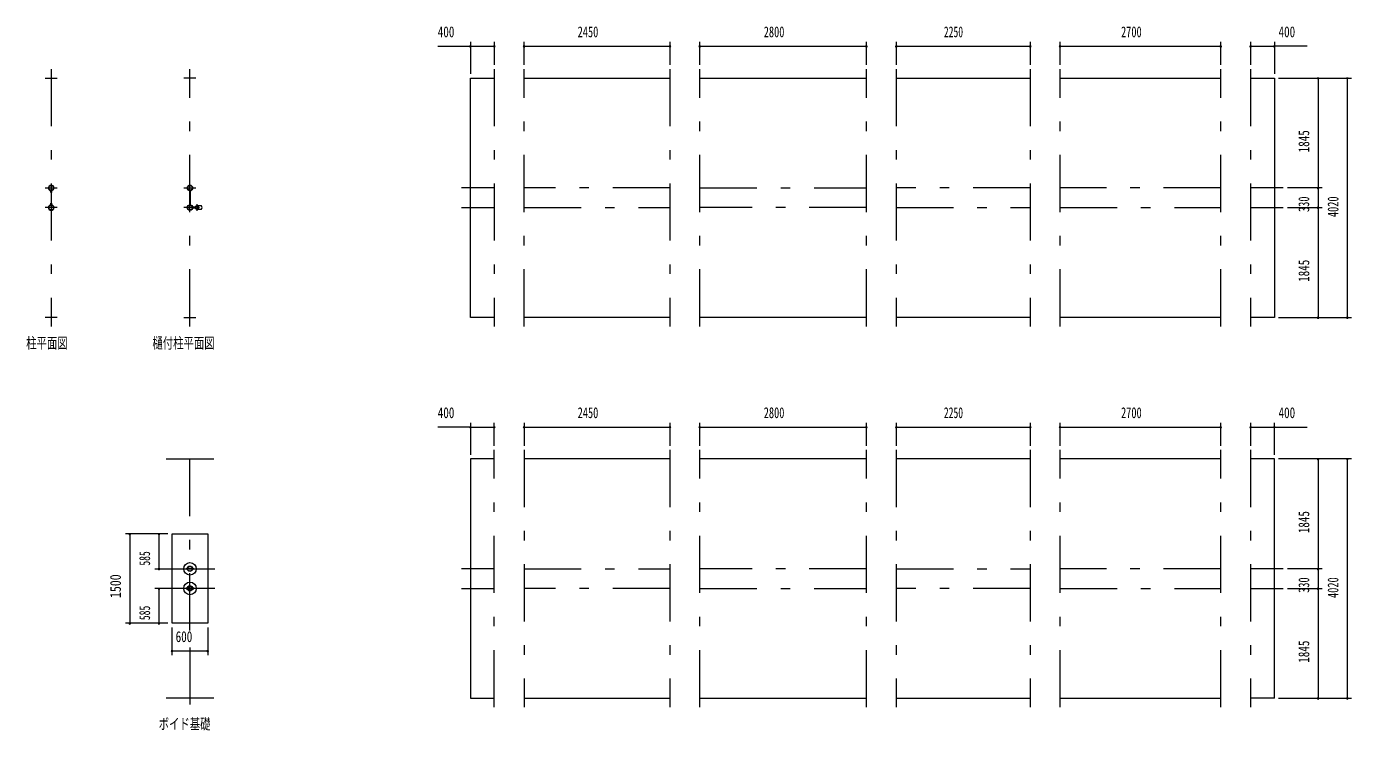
# Model space of a CAD drawing. Units: millimetres, scale not verified. Extents: x -32711 to 32716, y -14700 to 14700.
# Drawn here: x -32711 to -10460, y -11328 to 492 of the extents above; entities that cross this region are included whole.
import ezdxf
from ezdxf.enums import TextEntityAlignment as Align

# ---------------------------------------------------------------- set-up
doc = ezdxf.new("R2010")
doc.units = ezdxf.units.MM
doc.header["$LTSCALE"] = 80
doc.linetypes.add('USER3', pattern=[24, 12, -5, 2, -5])
for name, color, linetype, lineweight in [('0-2_1-07BOLD', 7, 'Continuous', 18), ('0-3_1-27CENTER', 3, 'USER3', 18), ('0-5_1-57DIM', 3, 'Continuous', 18)]:
    doc.layers.add(name, color=color, linetype=linetype, lineweight=lineweight)
doc.styles.add('ＭＳ ゴシック', font='')
doc.styles.get('ＭＳ ゴシック').set_extended_font_data('MS Gothic')

msp = doc.modelspace()

# ---------------------------------------------------------------- linework, layer by layer
at = {"layer": '0-2_1-07BOLD'}
for p, q in [((-32396, -372.46), (-32196, -372.46)), ((-29866.27, -372.46), (-30066.27, -372.46)), ((-24355.08, -372.46), (-21905.08, -372.46)), ((-21405.08, -372.46), (-18605.08, -372.46)), ((-18105.08, -372.46), (-15855.08, -372.46)), ((-15355.08, -372.46), (-12655.08, -372.46)), ((-32298.99, -2261.9), (-32298.99, -2503.01)), ((-32292.99, -2503.01), (-32292.99, -2261.9)), ((-29969.28, -2503.01), (-29969.28, -2261.9)), ((-29963.28, -2261.9), (-29963.28, -2503.01)), ((-29921.83, -2544.45), (-29875.61, -2544.45)), ((-29875.61, -2550.46), (-29921.83, -2550.46)), ((-29877.01, -2542.85), (-29920.35, -2542.85)), ((-29920.35, -2552.06), (-29877.01, -2552.06)), ((-29771.18, -2519.96), (-29838.76, -2519.96)), ((-29838.76, -2574.96), (-29771.18, -2574.96)), ((-32196, -4392.46), (-32396, -4392.46)), ((-30066.27, -4392.46), (-29866.27, -4392.46)), ((-21905.08, -4392.46), (-24355.08, -4392.46)), ((-18605.08, -4392.46), (-21405.08, -4392.46)), ((-15855.08, -4392.46), (-18105.08, -4392.46)), ((-12655.08, -4392.46), (-15355.08, -4392.46)), ((-30366.27, -6767.46), (-29566.27, -6767.46)), ((-21905.08, -6767.46), (-24355.08, -6767.46)), ((-18605.08, -6767.46), (-21405.08, -6767.46)), ((-15855.08, -6767.46), (-18105.08, -6767.46)), ((-12655.08, -6767.46), (-15355.08, -6767.46)), ((-30010.34, -8618.95), (-30031.27, -8618.95)), ((-30006.09, -8605.96), (-29926.44, -8605.96)), ((-29926.44, -8618.95), (-30006.09, -8618.95)), ((-30031.27, -8948.95), (-30010.34, -8948.95)), ((-29926.44, -8935.96), (-30006.09, -8935.96)), ((-30006.09, -8948.95), (-29926.44, -8948.95)), ((-29566.27, -10787.46), (-30366.27, -10787.46)), ((-24355.08, -10787.46), (-21905.08, -10787.46)), ((-21405.08, -10787.46), (-18605.08, -10787.46)), ((-18105.08, -10787.46), (-15855.08, -10787.46)), ((-15355.08, -10787.46), (-12655.08, -10787.46)), ((-11755.08, -10787.46), (-12155.08, -10787.46))]:
    msp.add_line(p, q, dxfattribs=at)
for points in [[(-24855.08, -4392.46), (-25255.08, -4392.46), (-25255.08, -372.46), (-24855.08, -372.46)], [(-12155.08, -372.46), (-11755.08, -372.46), (-11755.08, -4392.46), (-12155.08, -4392.46)], [(-32298.99, -2292.46), (-32300.59, -2292.46), (-32300.59, -2263.38)], [(-32291.39, -2263.38), (-32291.39, -2292.46), (-32292.99, -2292.46)], [(-29970.88, -2263.38), (-29970.88, -2292.46), (-29969.28, -2292.46)], [(-29963.28, -2292.46), (-29961.68, -2292.46), (-29961.68, -2263.38)], [(-32300.59, -2501.54), (-32300.59, -2472.46), (-32298.99, -2472.46)], [(-32292.99, -2472.46), (-32291.39, -2472.46), (-32291.39, -2501.54)], [(-29969.28, -2472.46), (-29970.88, -2472.46), (-29970.88, -2501.54)], [(-29961.68, -2501.54), (-29961.68, -2472.46), (-29963.28, -2472.46)], [(-24855.08, -6767.46), (-25255.08, -6767.46), (-25255.08, -10787.46), (-24855.08, -10787.46)], [(-11755.08, -10787.46), (-11755.08, -6767.46), (-12155.08, -6767.46)], [(-30031.27, -8618.95), (-30031.27, -8605.96), (-30010.34, -8605.96)], [(-29922.19, -8605.96), (-29901.26, -8605.96), (-29901.26, -8618.95), (-29922.19, -8618.95)], [(-30010.34, -8935.96), (-30031.27, -8935.96), (-30031.27, -8948.95)], [(-29922.19, -8948.95), (-29901.26, -8948.95), (-29901.26, -8935.96), (-29922.19, -8935.96)]]:
    msp.add_lwpolyline(points, dxfattribs=at)
msp.add_lwpolyline([(-30266.27, -9527.46), (-30266.27, -8027.45), (-29666.26, -8027.45), (-29666.26, -9527.46)], close=True, dxfattribs=at)
for centre, radius in [((-32295.99, -2217.46), 44.55), ((-32295.99, -2217.46), 40.35), ((-32295.99, -2169.06), 2.25), ((-29966.27, -2217.46), 44.55), ((-29966.27, -2217.46), 40.35), ((-29966.27, -2169.06), 2.25), ((-32295.99, -2547.46), 44.55), ((-32295.99, -2547.46), 40.35), ((-32295.99, -2595.86), 2.25), ((-29966.28, -2547.46), 46.15), ((-29966.27, -2547.46), 44.55), ((-29966.27, -2547.46), 40.35), ((-29966.27, -2595.86), 2.25), ((-29848.27, -2547.46), 27.5), ((-29816.93, -2547.46), 2.25), ((-29966.27, -8612.45), 105), ((-29966.27, -8612.45), 44.55), ((-29966.27, -8612.45), 40.35), ((-29966.27, -8942.45), 105), ((-29966.27, -8942.45), 44.55), ((-29966.27, -8942.45), 40.35)]:
    msp.add_circle(centre, radius, dxfattribs=at)
for centre, radius, start, end in [((-32295.99, -2217.46), 46.15, 93.78961, 264.28209), ((-32295.99, -2169.06), 3.85, 322.09525, 270.00276), ((-32295.99, -2217.46), 46.15, 275.72758, 90.00154), ((-29966.28, -2217.46), 46.15, 89.99846, 264.27242), ((-29966.27, -2169.06), 3.85, 269.99724, 217.90475), ((-29966.28, -2217.46), 46.15, 275.71791, 86.21039), ((-32295.99, -2547.46), 46.15, 95.71837, 266.21085), ((-32295.99, -2595.86), 3.85, 90, 37.90752), ((-32295.99, -2547.46), 46.15, 269.99892, 84.27287), ((-29966.27, -2595.86), 3.85, 142.09248, 90), ((-29848.27, -2547.46), 29.1, 0, 170.90512), ((-29848.27, -2547.46), 29.1, 189.09599, 354.06984), ((-29865.68, -2547.46), 44.9, 19.58864, 37.76454), ((-29865.68, -2547.46), 44.9, 322.23546, 340.41136), ((-29816.93, -2547.46), 3.85, 180, 128.65778), ((-29806.67, -2547.46), 44.9, 322.23546, 37.76454)]:
    msp.add_arc(centre, radius, start, end, dxfattribs=at)
at = {"layer": '0-3_1-27CENTER'}
for p, q in [((-32295.99, -222.46), (-32295.99, -4542.46)), ((-29966.27, -4542.46), (-29966.27, -222.46)), ((-24855.08, -222.46), (-24855.08, -4542.46)), ((-24355.08, -4542.46), (-24355.08, -222.46)), ((-21905.08, -222.46), (-21905.08, -4542.46)), ((-21405.08, -4542.46), (-21405.08, -222.46)), ((-18605.08, -4542.46), (-18605.08, -222.46)), ((-18105.08, -222.46), (-18105.08, -4542.46)), ((-15855.08, -222.46), (-15855.08, -4542.46)), ((-15355.08, -4542.46), (-15355.08, -222.46)), ((-12655.08, -4542.46), (-12655.08, -222.46)), ((-12155.08, -222.46), (-12155.08, -4542.46)), ((-32396, -2217.46), (-32196, -2217.46)), ((-30066.27, -2217.46), (-29866.27, -2217.46)), ((-24855.08, -2217.46), (-25405.08, -2217.46)), ((-21905.08, -2217.46), (-24355.08, -2217.46)), ((-21405.08, -2217.46), (-18605.08, -2217.46)), ((-15855.08, -2217.46), (-18105.08, -2217.46)), ((-12655.08, -2217.46), (-15355.08, -2217.46)), ((-11605.08, -2217.46), (-12155.08, -2217.46)), ((-32196, -2547.46), (-32396, -2547.46)), ((-29866.27, -2547.46), (-30066.27, -2547.46)), ((-29898.75, -2558.22), (-29898.75, -2536.69)), ((-29848.27, -2492.46), (-29848.27, -2602.46)), ((-25405.08, -2547.46), (-24855.08, -2547.46)), ((-24355.08, -2547.46), (-21905.08, -2547.46)), ((-18605.08, -2547.46), (-21405.08, -2547.46)), ((-18105.08, -2547.46), (-15855.08, -2547.46)), ((-15355.08, -2547.46), (-12655.08, -2547.46)), ((-12155.08, -2547.46), (-11605.08, -2547.46)), ((-29966.27, -9647.46), (-29966.27, -6617.46)), ((-24855.08, -10937.46), (-24855.08, -6617.46)), ((-24355.08, -6617.46), (-24355.08, -10937.46)), ((-21905.08, -6617.46), (-21905.08, -10937.46)), ((-21405.08, -10937.46), (-21405.08, -6617.46)), ((-18605.08, -10937.46), (-18605.08, -6617.46)), ((-18105.08, -6617.46), (-18105.08, -10937.46)), ((-15855.08, -6617.46), (-15855.08, -10937.46)), ((-15355.08, -10937.46), (-15355.08, -6617.46)), ((-12655.08, -10937.46), (-12655.08, -6617.46)), ((-12155.08, -6617.46), (-12155.08, -10937.46)), ((-30366.27, -8612.46), (-29546.26, -8612.46)), ((-24855.08, -8612.46), (-25405.08, -8612.46)), ((-24355.08, -8612.46), (-21905.08, -8612.46)), ((-18605.08, -8612.46), (-21405.08, -8612.46)), ((-18105.08, -8612.46), (-15855.08, -8612.46)), ((-12655.08, -8612.46), (-15355.08, -8612.46)), ((-11605.08, -8612.46), (-12155.08, -8612.46)), ((-29546.26, -8942.45), (-30366.27, -8942.45)), ((-25405.08, -8942.46), (-24855.08, -8942.46)), ((-21905.08, -8942.46), (-24355.08, -8942.46)), ((-21405.08, -8942.46), (-18605.08, -8942.46)), ((-15855.08, -8942.46), (-18105.08, -8942.46)), ((-15355.08, -8942.46), (-12655.08, -8942.46)), ((-12155.08, -8942.46), (-11605.08, -8942.46)), ((-29966.27, -9932.27), (-29966.27, -10937.46))]:
    msp.add_line(p, q, dxfattribs=at)
at = {"layer": '0-5_1-57DIM'}
for p, q in [((-25255.08, 232.54), (-25255.08, -302.46)), ((-24855.08, 232.54), (-24855.08, -152.46)), ((-24355.08, -152.46), (-24355.08, 232.54)), ((-21905.08, 232.54), (-21905.08, -152.46)), ((-21405.08, -152.46), (-21405.08, 232.54)), ((-18605.08, -152.46), (-18605.08, 232.54)), ((-18105.08, 232.54), (-18105.08, -152.46)), ((-15855.08, 232.54), (-15855.08, -152.46)), ((-15355.08, -152.46), (-15355.08, 232.54)), ((-12655.08, -152.46), (-12655.08, 232.54)), ((-12155.08, 232.54), (-12155.08, -152.46)), ((-11755.08, 232.54), (-11755.08, -302.46)), ((-25804.58, 162.54), (-25255.08, 162.54)), ((-25241.08, 162.54), (-25269.08, 162.54)), ((-25255.08, 162.54), (-24855.08, 162.54)), ((-24841.08, 162.54), (-24869.08, 162.54)), ((-24341.08, 162.54), (-24369.08, 162.54)), ((-24355.08, 162.54), (-21905.08, 162.54)), ((-21891.08, 162.54), (-21919.08, 162.54)), ((-21391.08, 162.54), (-21419.08, 162.54)), ((-21405.08, 162.54), (-18605.08, 162.54)), ((-18591.08, 162.54), (-18619.08, 162.54)), ((-18091.08, 162.54), (-18119.08, 162.54)), ((-18105.08, 162.54), (-15855.08, 162.54)), ((-15841.08, 162.54), (-15869.08, 162.54)), ((-15341.08, 162.54), (-15369.08, 162.54)), ((-15355.08, 162.54), (-12655.08, 162.54)), ((-12641.08, 162.54), (-12669.08, 162.54)), ((-12141.08, 162.54), (-12169.08, 162.54)), ((-12155.08, 162.54), (-11755.08, 162.54)), ((-11741.08, 162.54), (-11769.08, 162.54)), ((-11205.58, 162.54), (-11755.08, 162.54)), ((-11685.08, -372.46), (-10460.08, -372.46)), ((-11006.08, -372.46), (-11034.08, -372.46)), ((-11020.08, -372.46), (-11020.08, -2217.46)), ((-10516.08, -372.46), (-10544.08, -372.46)), ((-10530.08, -372.46), (-10530.08, -4392.46)), ((-10950.08, -2217.46), (-11535.08, -2217.46)), ((-11006.08, -2217.46), (-11034.08, -2217.46)), ((-11020.08, -2217.46), (-11020.08, -2547.46)), ((-11535.08, -2547.46), (-10950.08, -2547.46)), ((-11006.08, -2547.46), (-11034.08, -2547.46)), ((-11020.08, -2547.46), (-11020.08, -4392.46)), ((-11685.08, -4392.46), (-10460.08, -4392.46)), ((-11006.08, -4392.46), (-11034.08, -4392.46)), ((-10516.08, -4392.46), (-10544.08, -4392.46)), ((-25255.08, -6162.46), (-25255.08, -6697.46)), ((-24855.08, -6547.46), (-24855.08, -6162.46)), ((-24355.08, -6162.46), (-24355.08, -6547.46)), ((-21905.08, -6162.46), (-21905.08, -6547.46)), ((-21405.08, -6547.46), (-21405.08, -6162.46)), ((-18605.08, -6547.46), (-18605.08, -6162.46)), ((-18105.08, -6162.46), (-18105.08, -6547.46)), ((-15855.08, -6162.46), (-15855.08, -6547.46)), ((-15355.08, -6547.46), (-15355.08, -6162.46)), ((-12655.08, -6547.46), (-12655.08, -6162.46)), ((-12155.08, -6162.46), (-12155.08, -6547.46)), ((-11755.08, -6697.46), (-11755.08, -6162.46)), ((-25255.08, -6232.46), (-25804.58, -6232.46)), ((-25241.08, -6232.46), (-25269.08, -6232.46)), ((-25255.08, -6232.46), (-24855.08, -6232.46)), ((-24841.08, -6232.46), (-24869.08, -6232.46)), ((-24341.08, -6232.46), (-24369.08, -6232.46)), ((-24355.08, -6232.46), (-21905.08, -6232.46)), ((-21891.08, -6232.46), (-21919.08, -6232.46)), ((-21391.08, -6232.46), (-21419.08, -6232.46)), ((-21405.08, -6232.46), (-18605.08, -6232.46)), ((-18591.08, -6232.46), (-18619.08, -6232.46)), ((-18091.08, -6232.46), (-18119.08, -6232.46)), ((-18105.08, -6232.46), (-15855.08, -6232.46)), ((-15841.08, -6232.46), (-15869.08, -6232.46)), ((-15341.08, -6232.46), (-15369.08, -6232.46)), ((-15355.08, -6232.46), (-12655.08, -6232.46)), ((-12641.08, -6232.46), (-12669.08, -6232.46)), ((-12141.08, -6232.46), (-12169.08, -6232.46)), ((-12155.08, -6232.46), (-11755.08, -6232.46)), ((-11741.08, -6232.46), (-11769.08, -6232.46)), ((-11755.08, -6232.46), (-11205.58, -6232.46)), ((-10460.08, -6767.46), (-11685.08, -6767.46)), ((-11006.08, -6767.46), (-11034.08, -6767.46)), ((-11020.08, -6767.46), (-11020.08, -8612.46)), ((-10516.08, -6767.46), (-10544.08, -6767.46)), ((-10530.08, -6767.46), (-10530.08, -10787.46)), ((-30336.27, -8027.45), (-31046.27, -8027.45)), ((-30962.27, -8027.45), (-30990.27, -8027.45)), ((-30976.27, -8027.45), (-30976.27, -9527.46)), ((-30472.26, -8027.45), (-30500.26, -8027.45)), ((-30486.26, -8027.45), (-30486.26, -8612.46)), ((-30556.26, -8612.46), (-30336.27, -8612.46)), ((-30472.26, -8612.46), (-30500.26, -8612.46)), ((-10950.08, -8612.46), (-11535.08, -8612.46)), ((-11006.08, -8612.46), (-11034.08, -8612.46)), ((-11020.08, -8612.46), (-11020.08, -8942.46)), ((-30336.27, -8942.45), (-30556.26, -8942.45)), ((-30472.26, -8942.45), (-30500.26, -8942.45)), ((-30486.26, -8942.45), (-30486.26, -9527.46)), ((-11535.08, -8942.46), (-10950.08, -8942.46)), ((-11006.08, -8942.46), (-11034.08, -8942.46)), ((-11020.08, -8942.46), (-11020.08, -10787.46)), ((-30336.27, -9527.46), (-31046.27, -9527.46)), ((-30962.27, -9527.46), (-30990.27, -9527.46)), ((-30472.26, -9527.46), (-30500.26, -9527.46)), ((-30266.27, -10062.27), (-30266.27, -9597.46)), ((-29666.26, -9597.46), (-29666.26, -10062.27)), ((-30252.27, -9992.27), (-30280.27, -9992.27)), ((-30266.27, -9992.27), (-29666.26, -9992.27)), ((-29652.26, -9992.27), (-29680.26, -9992.27)), ((-11685.08, -10787.46), (-10460.08, -10787.46)), ((-11006.08, -10787.46), (-11034.08, -10787.46)), ((-10516.08, -10787.46), (-10544.08, -10787.46))]:
    msp.add_line(p, q, dxfattribs=at)
for centre in [(-25255.08, 162.54), (-24855.08, 162.54), (-24355.08, 162.54), (-21905.08, 162.54), (-21405.08, 162.54), (-18605.08, 162.54), (-18105.08, 162.54), (-15855.08, 162.54), (-15355.08, 162.54), (-12655.08, 162.54), (-12155.08, 162.54), (-11755.08, 162.54), (-11020.08, -372.46), (-10530.08, -372.46), (-11020.08, -2217.46), (-11020.08, -2547.46), (-11020.08, -4392.46), (-10530.08, -4392.46), (-25255.08, -6232.46), (-24855.08, -6232.46), (-24355.08, -6232.46), (-21905.08, -6232.46), (-21405.08, -6232.46), (-18605.08, -6232.46), (-18105.08, -6232.46), (-15855.08, -6232.46), (-15355.08, -6232.46), (-12655.08, -6232.46), (-12155.08, -6232.46), (-11755.08, -6232.46), (-11020.08, -6767.46), (-10530.08, -6767.46), (-30976.27, -8027.45), (-30486.26, -8027.45), (-30486.26, -8612.46), (-11020.08, -8612.46), (-30486.26, -8942.45), (-11020.08, -8942.46), (-30976.27, -9527.46), (-30486.26, -9527.46), (-30266.27, -9992.27), (-29666.26, -9992.27), (-11020.08, -10787.46), (-10530.08, -10787.46)]:
    msp.add_arc(centre, 14, 180, 0, dxfattribs=at)

# ---------------------------------------------------------------- texts
at = {"layer": '0-5_1-57DIM', "color": 7, "style": 'ＭＳ ゴシック'}
for s, width, p in [('400', 0.75, (-25804.58, 257.41)), ('2450', 0.7, (-23455.58, 257.41)), ('2800', 0.7, (-20330.58, 257.41)), ('2250', 0.65, (-17305.58, 257.41)), ('2700', 0.7, (-14330.58, 257.41)), ('400', 0.75, (-11685.08, 257.41)), ('柱平面図', 0.7, (-32716, -4967.59)), ('樋付柱平面図', 0.7, (-30596.27, -4967.59)), ('400', 0.75, (-25804.58, -6137.59)), ('2450', 0.7, (-23455.58, -6137.59)), ('2800', 0.7, (-20330.58, -6137.59)), ('2250', 0.65, (-17305.58, -6137.59)), ('2700', 0.7, (-14330.58, -6137.59)), ('400', 0.75, (-11685.08, -6137.59)), ('600', 0.75, (-30206.02, -9897.4)), ('ボイド基礎', 0.7, (-30491.27, -11362.59))]:
    msp.add_text(s, height=182.3, dxfattribs=dict(at, width=width)).set_placement(p, align=Align.BOTTOM_LEFT)
for s, width, p in [('1845', 0.75, (-11114.95, -1620.46)), ('330', 0.7, (-11114.95, -2622.21)), ('4020', 0.7, (-10624.95, -2707.96)), ('1845', 0.75, (-11114.95, -3795.46)), ('1845', 0.75, (-11114.95, -8015.46)), ('585', 0.65, (-30581.14, -8559.71)), ('1500', 0.8, (-31071.14, -9102.96)), ('330', 0.7, (-11114.95, -9017.21)), ('4020', 0.7, (-10624.95, -9102.96)), ('585', 0.65, (-30581.14, -9474.71)), ('1845', 0.75, (-11114.95, -10190.46))]:
    msp.add_text(s, height=182.3, rotation=90, dxfattribs=dict(at, width=width)).set_placement(p, align=Align.BOTTOM_LEFT)

doc.saveas('drawing.dxf')
